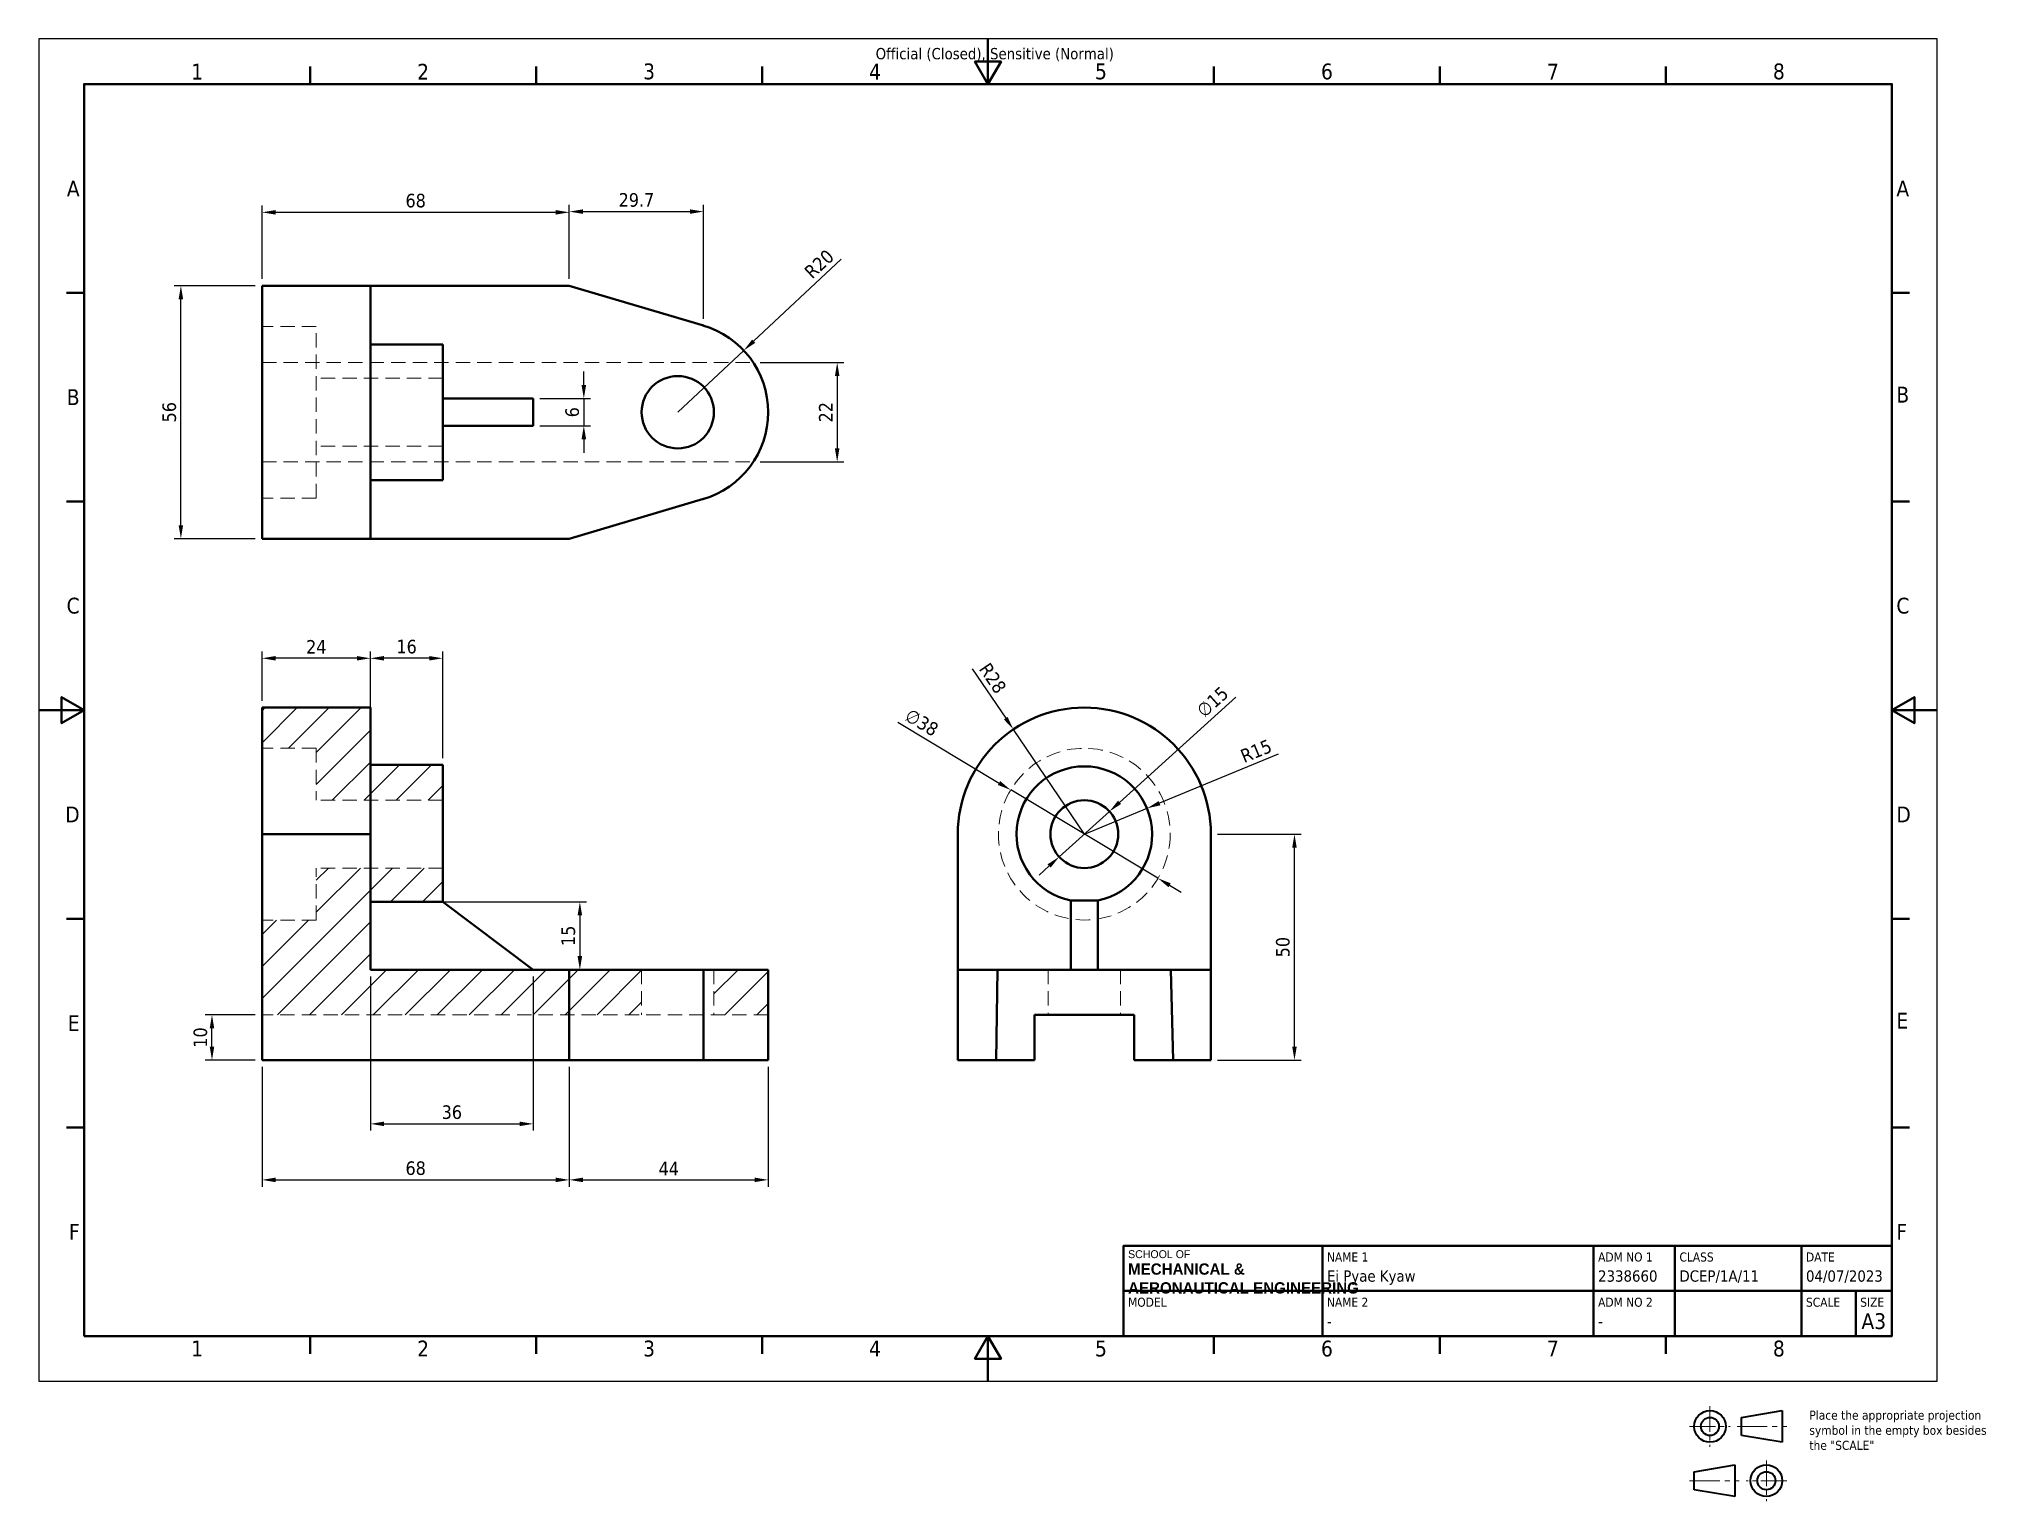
# Model space of a CAD drawing. Header units: millimetres. Extents: x 0 to 431, y -27 to 297.
import ezdxf
from ezdxf.enums import TextEntityAlignment as Align

# ---------------------------------------------------------------- set-up
doc = ezdxf.new("R2010")
doc.units = ezdxf.units.MM
doc.linetypes.add('CENTER2', pattern=[28.575, 19.05, -3.175, 3.175, -3.175])
doc.linetypes.add('HIDDEN2', pattern=[4.7625, 3.175, -1.5875])
for name, color, linetype, lineweight in [('Border', 62, 'Continuous', 40), ('Dimensionline', 6, 'Continuous', 15), ('Hatchline', 1, 'Continuous', 15), ('Hiddenline', 4, 'HIDDEN2', 20), ('Outline', 2, 'Continuous', 40), ('Symbol', 21, 'Continuous', 35), ('Text', 21, 'Continuous', 15)]:
    doc.layers.add(name, color=color, linetype=linetype, lineweight=lineweight)
doc.layers.add('Paper', color=62, linetype='Continuous', plot=False)
doc.styles.get("Standard").update_dxf_attribs({"font": 'tahoma.ttf'})
doc.dimstyles.new('ABC', dxfattribs={"dimtxt": 3, "dimasz": 3, "dimexe": 1.5, "dimexo": 1.5, "dimgap": 1, "dimtad": 1, "dimdsep": 46, "dimtxsty": 'Standard', "dimcen": 0, "dimadec": 0, "dimazin": 0, "dimtfac": 1, "dimtmove": 0, "dimatfit": 3, "dimfxl": 1, "dimarcsym": 0})
pattern_1 = [(45, (0, 0), (-3.53553, 3.53553), [])]

# ---------------------------------------------------------------- blocks, each defined once
blk = doc.blocks.new('A3 Paper')
at = {"layer": 'Border'}
for p, q in [((60, 287), (60, 290.9)), ((110, 287), (110, 290.9)), ((160, 287), (160, 290.9)), ((260, 287), (260, 290.9)), ((310, 287), (310, 290.9)), ((360, 287), (360, 290.9)), ((10, 240.83), (6.1, 240.83)), ((410, 240.83), (413.9, 240.83)), ((10, 194.67), (6.1, 194.67)), ((410, 194.67), (413.9, 194.67)), ((10, 102.33), (6.1, 102.33)), ((410, 102.33), (413.9, 102.33)), ((10, 56.17), (6.1, 56.17)), ((410, 56.17), (413.9, 56.17)), ((60, 10), (60, 6.1)), ((110, 10), (110, 6.1)), ((160, 10), (160, 6.1)), ((260, 10), (260, 6.1)), ((310, 10), (310, 6.1)), ((360, 10), (360, 6.1))]:
    blk.add_line(p, q, dxfattribs=at)
at = {"layer": 'Border', "flags": 128}
for points in [[(210, 297), (210, 287), (207.11, 292), (212.89, 292), (210, 287)], [(10, 10), (10, 287), (410, 287), (410, 10), (10, 10)], [(0, 148.5), (10, 148.5), (5, 151.39), (5, 145.61), (10, 148.5)], [(420, 148.5), (410, 148.5), (415, 151.39), (415, 145.61), (410, 148.5)], [(210, 0), (210, 10), (207.11, 5), (212.89, 5), (210, 10)]]:
    blk.add_lwpolyline(points, dxfattribs=at)
at = {"layer": 'Paper'}
blk.add_lwpolyline([(0, 0), (420, 0), (420, 297), (0, 297)], close=True, dxfattribs=at)
at = {"layer": 'Text', "insert": (211.5, 295), "char_height": 2.5, "attachment_point": 2}
blk.add_mtext_dynamic_manual_height_columns('Official (Closed), Sensitive (Normal)', width=61.4075, gutter_width=17.5, heights=[0], dxfattribs=at)
at = {"layer": 'Text', "char_height": 3.5}
for s, insert, attachment_point in [('\\pxqc;1', (35, 288), 8), ('\\pxqc;2', (85, 288), 8), ('\\pxqc;3', (135, 288), 8), ('\\pxqc;4', (185, 288), 8), ('\\pxqc;5', (235, 288), 8), ('\\pxqc;6', (285, 288), 8), ('\\pxqc;7', (335, 288), 8), ('\\pxqc;8', (385, 288), 8), ('\\pxqr;A', (9, 263.92), 6), ('\\pxql;A', (411, 263.92), 4), ('\\pxql;B', (411, 218.3), 4), ('\\pxqr;B', (9, 217.75), 6), ('\\pxqr;C', (9, 171.58), 6), ('\\pxql;C', (411, 171.58), 4), ('\\pxqr;D', (9, 125.42), 6), ('\\pxql;D', (411, 125.42), 4), ('\\pxqr;E', (9, 79.25), 6), ('\\pxql;E', (411, 79.8), 4), ('\\pxqr;F', (9, 33.08), 6), ('\\pxql;F', (411, 33.08), 4), ('\\pxqc;1', (35, 9), 2), ('\\pxqc;2', (85, 9), 2), ('\\pxqc;3', (135, 9), 2), ('\\pxqc;4', (185, 9), 2), ('\\pxqc;5', (235, 9), 2), ('\\pxqc;6', (285, 9), 2), ('\\pxqc;7', (335, 9), 2), ('\\pxqc;8', (385, 9), 2)]:
    blk.add_mtext(s, dxfattribs=dict(at, insert=insert, attachment_point=attachment_point))
blk = doc.blocks.new('Projection Symbol 2')
at = {"layer": 'Symbol', "linetype": 'CENTER2', "lineweight": 18, "ltscale": 0.3}
for p, q in [((0, 4.5), (0, -4.5)), ((4.5, 0), (-4.5, 0))]:
    blk.add_line(p, q, dxfattribs=at)
at = {"layer": 'Symbol', "linetype": 'CENTER2', "lineweight": 18, "ltscale": 0.35}
blk.add_line((-17, 0), (-6, 0), dxfattribs=at)
at = {"layer": 'Symbol'}
for p, q in [((-16, 2), (-7, 3.5)), ((-16, -2), (-16, 2)), ((-7, 3.5), (-7, -3.5)), ((-7, -3.5), (-16, -2))]:
    blk.add_line(p, q, dxfattribs=at)
for radius in [3.5, 2]:
    blk.add_circle((0, 0), radius, dxfattribs=at)
blk = doc.blocks.new('Projection Symbol 1')
at = {"layer": 'Symbol', "linetype": 'CENTER2', "lineweight": 18, "ltscale": 0.3}
for p, q in [((0, 4.5), (0, -4.5)), ((-4.5, 0), (4.5, 0))]:
    blk.add_line(p, q, dxfattribs=at)
at = {"layer": 'Symbol', "linetype": 'CENTER2', "lineweight": 18, "ltscale": 0.35}
blk.add_line((6, 0), (17, 0), dxfattribs=at)
at = {"layer": 'Symbol'}
for p, q in [((7, 2), (16, 3.5)), ((7, -2), (7, 2)), ((16, 3.5), (16, -3.5)), ((16, -3.5), (7, -2))]:
    blk.add_line(p, q, dxfattribs=at)
for radius in [3.5, 2]:
    blk.add_circle((0, 0), radius, dxfattribs=at)
blk = doc.blocks.new('Title Block')
at = {"layer": 'Border'}
for p, q in [((-170, 20), (0, 20)), ((-126, 20), (-126, 0)), ((-66, 0), (-66, 20)), ((-48, 0), (-48, 20)), ((-20, 0), (-20, 20)), ((-170, 10), (0, 10)), ((-8, 0), (-8, 10))]:
    blk.add_line(p, q, dxfattribs=at)
blk.add_lwpolyline([(0, 0), (-170, 0), (-170, 20), (0, 20)], close=True, dxfattribs=at)
at = {"layer": 'Text'}
for s, p in [('NAME 1', (-125, 18.5)), ('ADM NO 1', (-65, 18.5)), ('CLASS', (-47, 18.5)), ('DATE', (-19, 18.5)), ('MODEL', (-169, 8.5)), ('NAME 2', (-125, 8.5)), ('ADM NO 2', (-65, 8.5)), ('SCALE', (-19, 8.5)), ('SIZE', (-7, 8.5))]:
    blk.add_text(s, height=2, dxfattribs=at).set_placement(p, align=Align.TOP_LEFT)
for s, width, insert, char_height, attachment_point in [('\\pxse0.875;{\\fFranklin Gothic Medium Cond|b0|i0|c0|p34;\\H0.875x;SCHOOL OF\\H0.85714x;\\P\\fFranklin Gothic Medium Cond|b1|i0|c0|p34;\\H1.6667x;MECHANICAL &\\PAERONAUTICAL ENGINEERING}', 49.0855, (-169, 19), 2, 1), ('\\pxqc;A3', 5.6985, (-4, 1.49), 3.5, 8)]:
    blk.add_mtext_dynamic_manual_height_columns(s, width=width, gutter_width=17.5, heights=[0], dxfattribs=dict(at, insert=insert, char_height=char_height, attachment_point=attachment_point))
for tag, height, p in [('NAME_1', 2.5, (-125, 11.29)), ('ADM_NO_1', 2.5, (-65, 11.29)), ('CLASS', 2.5, (-47, 11.29)), ('DATE', 2.5, (-19, 11.29)), ('MODEL_NO', 4, (-158, 0.86)), ('NAME_2', 2.5, (-125, 1.29)), ('ADM_NO_2', 2.5, (-65, 1.29))]:
    blk.add_attdef(tag, text='', height=height, dxfattribs=at).set_placement(p, align=Align.BOTTOM_LEFT)
blk.add_attdef('SCALE', text='', height=2.5, dxfattribs=at).set_placement((-14, 1.29), align=Align.BOTTOM_CENTER)
blk = doc.blocks.new('*D7')
at = {"layer": 'Defpoints', "color": 0, "transparency": 16777216}
for p in [(117.36, 258.64), (49.36, 242.41), (117.36, 242.41)]:
    blk.add_point(p, dxfattribs=at)
at = {"layer": 'Dimensionline', "color": 0, "lineweight": -2, "transparency": 16777216}
for p, q in [((49.36, 243.91), (49.36, 260.14)), ((52.36, 258.64), (114.36, 258.64)), ((117.36, 243.91), (117.36, 260.14))]:
    blk.add_line(p, q, dxfattribs=at)
at = {"layer": 'Dimensionline', "color": 0, "transparency": 16777216}
for points in [[(52.36, 259.14), (52.36, 258.14), (49.36, 258.64)], [(114.36, 259.14), (114.36, 258.14), (117.36, 258.64)]]:
    blk.add_solid(points, dxfattribs=at)
at = {"layer": 'Dimensionline', "color": 0, "transparency": 16777216, "insert": (83.36, 261.21), "char_height": 3, "attachment_point": 5}
blk.add_mtext('68', dxfattribs=at)
blk = doc.blocks.new('*D9')
at = {"layer": 'Defpoints', "color": 0, "transparency": 16777216}
for p in [(155.96, 228.08), (141.36, 214.41)]:
    blk.add_point(p, dxfattribs=at)
at = {"layer": 'Dimensionline', "color": 0, "lineweight": -2, "transparency": 16777216}
for p, q in [((177.53, 248.26), (158.15, 230.13)), ((141.36, 214.41), (155.96, 228.08))]:
    blk.add_line(p, q, dxfattribs=at)
at = {"layer": 'Dimensionline', "color": 0, "transparency": 16777216}
blk.add_solid([(157.81, 230.49), (158.5, 229.76), (155.96, 228.08)], dxfattribs=at)
at = {"layer": 'Dimensionline', "color": 0, "transparency": 16777216, "insert": (172.64, 247.19), "char_height": 3, "attachment_point": 5, "rotation": 43.1001}
blk.add_mtext('R20', dxfattribs=at)
blk = doc.blocks.new('*D11')
at = {"layer": 'Defpoints', "color": 0, "transparency": 16777216}
for p in [(236.88, 126.08), (225.75, 116.03)]:
    blk.add_point(p, dxfattribs=at)
at = {"layer": 'Dimensionline', "color": 0, "lineweight": -2, "transparency": 16777216}
for p, q in [((264.87, 151.35), (239.11, 128.09)), ((225.75, 116.03), (236.88, 126.08)), ((223.52, 114.02), (221.3, 112.01))]:
    blk.add_line(p, q, dxfattribs=at)
at = {"layer": 'Dimensionline', "color": 0, "transparency": 16777216}
for points in [[(238.77, 128.47), (239.44, 127.72), (236.88, 126.08)], [(223.19, 114.39), (223.86, 113.65), (225.75, 116.03)]]:
    blk.add_solid(points, dxfattribs=at)
at = {"layer": 'Dimensionline', "color": 0, "transparency": 16777216, "insert": (259.68, 150.32), "char_height": 3, "attachment_point": 5, "rotation": 42.0804}
blk.add_mtext('∅15', dxfattribs=at)
blk = doc.blocks.new('*D12')
at = {"layer": 'Defpoints', "color": 0, "transparency": 16777216}
for p in [(245.19, 126.77), (231.32, 121.06)]:
    blk.add_point(p, dxfattribs=at)
at = {"layer": 'Dimensionline', "color": 0, "lineweight": -2, "transparency": 16777216}
for p, q in [((274.24, 138.72), (247.96, 127.91)), ((231.32, 121.06), (245.19, 126.77))]:
    blk.add_line(p, q, dxfattribs=at)
at = {"layer": 'Dimensionline', "color": 0, "transparency": 16777216}
blk.add_solid([(247.77, 128.37), (248.15, 127.44), (245.19, 126.77)], dxfattribs=at)
at = {"layer": 'Dimensionline', "color": 0, "transparency": 16777216, "insert": (269.33, 139.44), "char_height": 3, "attachment_point": 5, "rotation": 22.3645}
blk.add_mtext('R15', dxfattribs=at)
blk = doc.blocks.new('*D13')
at = {"layer": 'Defpoints', "color": 0, "transparency": 16777216}
for p in [(215.02, 130.83), (247.61, 111.29)]:
    blk.add_point(p, dxfattribs=at)
at = {"layer": 'Dimensionline', "color": 0, "lineweight": -2, "transparency": 16777216}
for p, q in [((190.04, 145.8), (212.45, 132.37)), ((247.61, 111.29), (215.02, 130.83)), ((250.19, 109.75), (252.76, 108.2))]:
    blk.add_line(p, q, dxfattribs=at)
at = {"layer": 'Dimensionline', "color": 0, "transparency": 16777216}
for points in [[(212.7, 132.8), (212.19, 131.94), (215.02, 130.83)], [(250.44, 110.18), (249.93, 109.32), (247.61, 111.29)]]:
    blk.add_solid(points, dxfattribs=at)
at = {"layer": 'Dimensionline', "color": 0, "transparency": 16777216, "insert": (195.35, 145.77), "char_height": 3, "attachment_point": 5, "rotation": 329.0606}
blk.add_mtext('∅38', dxfattribs=at)
blk = doc.blocks.new('*D14')
at = {"layer": 'Defpoints', "color": 0, "transparency": 16777216}
for p in [(215.61, 144.24), (231.32, 121.06)]:
    blk.add_point(p, dxfattribs=at)
at = {"layer": 'Dimensionline', "color": 0, "lineweight": -2, "transparency": 16777216}
for p, q in [((206.51, 157.67), (213.93, 146.72)), ((231.32, 121.06), (215.61, 144.24))]:
    blk.add_line(p, q, dxfattribs=at)
at = {"layer": 'Dimensionline', "color": 0, "transparency": 16777216}
blk.add_solid([(214.34, 147), (213.51, 146.44), (215.61, 144.24)], dxfattribs=at)
at = {"layer": 'Dimensionline', "color": 0, "transparency": 16777216, "insert": (211.05, 155.55), "char_height": 3, "attachment_point": 5, "rotation": 304.1168}
blk.add_mtext('R28', dxfattribs=at)
blk = doc.blocks.new('*D15')
at = {"layer": 'Defpoints', "color": 0, "transparency": 16777216}
for p in [(73.36, 106.06), (73.36, 91.06), (119.69, 91.06)]:
    blk.add_point(p, dxfattribs=at)
at = {"layer": 'Dimensionline', "color": 0, "lineweight": -2, "transparency": 16777216}
for p, q in [((74.86, 106.06), (121.19, 106.06)), ((119.69, 103.06), (119.69, 94.06)), ((74.86, 91.06), (121.19, 91.06))]:
    blk.add_line(p, q, dxfattribs=at)
at = {"layer": 'Dimensionline', "color": 0, "transparency": 16777216}
for points in [[(119.19, 103.06), (120.19, 103.06), (119.69, 106.06)], [(119.19, 94.06), (120.19, 94.06), (119.69, 91.06)]]:
    blk.add_solid(points, dxfattribs=at)
at = {"layer": 'Dimensionline', "color": 0, "transparency": 16777216, "insert": (117.15, 98.56), "char_height": 3, "attachment_point": 5, "rotation": 90}
blk.add_mtext('15', dxfattribs=at)
blk = doc.blocks.new('*D17')
at = {"layer": 'Defpoints', "color": 0, "transparency": 16777216}
for p in [(73.36, 91.06), (109.36, 91.06), (109.36, 56.96)]:
    blk.add_point(p, dxfattribs=at)
at = {"layer": 'Dimensionline', "color": 0, "lineweight": -2, "transparency": 16777216}
for p, q in [((73.36, 89.56), (73.36, 55.46)), ((109.36, 89.56), (109.36, 55.46)), ((76.36, 56.96), (106.36, 56.96))]:
    blk.add_line(p, q, dxfattribs=at)
at = {"layer": 'Dimensionline', "color": 0, "transparency": 16777216}
for points in [[(76.36, 57.46), (76.36, 56.46), (73.36, 56.96)], [(106.36, 57.46), (106.36, 56.46), (109.36, 56.96)]]:
    blk.add_solid(points, dxfattribs=at)
at = {"layer": 'Dimensionline', "color": 0, "transparency": 16777216, "insert": (91.36, 59.52), "char_height": 3, "attachment_point": 5}
blk.add_mtext('36', dxfattribs=at)
blk = doc.blocks.new('*D18')
at = {"layer": 'Defpoints', "color": 0, "transparency": 16777216}
for p in [(73.36, 159.97), (73.36, 136.36), (89.36, 136.36)]:
    blk.add_point(p, dxfattribs=at)
at = {"layer": 'Dimensionline', "color": 0, "lineweight": -2, "transparency": 16777216}
for p, q in [((73.36, 137.86), (73.36, 161.47)), ((86.36, 159.97), (76.36, 159.97)), ((89.36, 137.86), (89.36, 161.47))]:
    blk.add_line(p, q, dxfattribs=at)
at = {"layer": 'Dimensionline', "color": 0, "transparency": 16777216}
for points in [[(76.36, 160.47), (76.36, 159.47), (73.36, 159.97)], [(86.36, 160.47), (86.36, 159.47), (89.36, 159.97)]]:
    blk.add_solid(points, dxfattribs=at)
at = {"layer": 'Dimensionline', "color": 0, "transparency": 16777216, "insert": (81.36, 162.53), "char_height": 3, "attachment_point": 5}
blk.add_mtext('16', dxfattribs=at)
blk = doc.blocks.new('*D19')
at = {"layer": 'Defpoints', "color": 0, "transparency": 16777216}
for p in [(49.36, 159.97), (49.36, 149.06), (73.36, 136.36)]:
    blk.add_point(p, dxfattribs=at)
at = {"layer": 'Dimensionline', "color": 0, "lineweight": -2, "transparency": 16777216}
for p, q in [((49.36, 150.56), (49.36, 161.47)), ((70.36, 159.97), (52.36, 159.97)), ((73.36, 137.86), (73.36, 161.47))]:
    blk.add_line(p, q, dxfattribs=at)
at = {"layer": 'Dimensionline', "color": 0, "transparency": 16777216}
for points in [[(52.36, 160.47), (52.36, 159.47), (49.36, 159.97)], [(70.36, 160.47), (70.36, 159.47), (73.36, 159.97)]]:
    blk.add_solid(points, dxfattribs=at)
at = {"layer": 'Dimensionline', "color": 0, "transparency": 16777216, "insert": (61.36, 162.5), "char_height": 3, "attachment_point": 5}
blk.add_mtext('24', dxfattribs=at)
blk = doc.blocks.new('*D20')
at = {"layer": 'Defpoints', "color": 0, "transparency": 16777216}
for p in [(31.41, 242.41), (49.36, 242.41), (49.36, 186.41)]:
    blk.add_point(p, dxfattribs=at)
at = {"layer": 'Dimensionline', "color": 0, "lineweight": -2, "transparency": 16777216}
for p, q in [((47.86, 242.41), (29.91, 242.41)), ((31.41, 189.41), (31.41, 239.41)), ((47.86, 186.41), (29.91, 186.41))]:
    blk.add_line(p, q, dxfattribs=at)
at = {"layer": 'Dimensionline', "color": 0, "transparency": 16777216}
for points in [[(30.91, 239.41), (31.91, 239.41), (31.41, 242.41)], [(30.91, 189.41), (31.91, 189.41), (31.41, 186.41)]]:
    blk.add_solid(points, dxfattribs=at)
at = {"layer": 'Dimensionline', "color": 0, "transparency": 16777216, "insert": (28.85, 214.41), "char_height": 3, "attachment_point": 5, "rotation": 90}
blk.add_mtext('56', dxfattribs=at)
blk = doc.blocks.new('*D21')
at = {"layer": 'Defpoints', "color": 0, "transparency": 16777216}
for p in [(259.32, 121.06), (277.82, 121.06), (259.32, 71.06)]:
    blk.add_point(p, dxfattribs=at)
at = {"layer": 'Dimensionline', "color": 0, "lineweight": -2, "transparency": 16777216}
for p, q in [((260.82, 121.06), (279.32, 121.06)), ((277.82, 74.06), (277.82, 118.06)), ((260.82, 71.06), (279.32, 71.06))]:
    blk.add_line(p, q, dxfattribs=at)
at = {"layer": 'Dimensionline', "color": 0, "transparency": 16777216}
for points in [[(277.32, 118.06), (278.32, 118.06), (277.82, 121.06)], [(277.32, 74.06), (278.32, 74.06), (277.82, 71.06)]]:
    blk.add_solid(points, dxfattribs=at)
at = {"layer": 'Dimensionline', "color": 0, "transparency": 16777216, "insert": (275.26, 96.06), "char_height": 3, "attachment_point": 5, "rotation": 90}
blk.add_mtext('50', dxfattribs=at)
blk = doc.blocks.new('*D22')
at = {"layer": 'Defpoints', "color": 0, "transparency": 16777216}
for p in [(38.29, 81.06), (49.36, 81.06), (49.36, 71.06)]:
    blk.add_point(p, dxfattribs=at)
at = {"layer": 'Dimensionline', "color": 0, "lineweight": -2, "transparency": 16777216}
for p, q in [((47.86, 81.06), (36.79, 81.06)), ((38.29, 74.06), (38.29, 78.06)), ((47.86, 71.06), (36.79, 71.06))]:
    blk.add_line(p, q, dxfattribs=at)
at = {"layer": 'Dimensionline', "color": 0, "transparency": 16777216}
for points in [[(37.79, 78.06), (38.79, 78.06), (38.29, 81.06)], [(37.79, 74.06), (38.79, 74.06), (38.29, 71.06)]]:
    blk.add_solid(points, dxfattribs=at)
at = {"layer": 'Dimensionline', "color": 0, "transparency": 16777216, "insert": (35.73, 76.06), "char_height": 3, "attachment_point": 5, "rotation": 90}
blk.add_mtext('10', dxfattribs=at)
blk = doc.blocks.new('*D23')
at = {"layer": 'Defpoints', "color": 0, "transparency": 16777216}
for p in [(49.36, 71.06), (117.36, 71.06), (117.36, 44.56)]:
    blk.add_point(p, dxfattribs=at)
at = {"layer": 'Dimensionline', "color": 0, "lineweight": -2, "transparency": 16777216}
for p, q in [((49.36, 69.56), (49.36, 43.06)), ((117.36, 69.56), (117.36, 43.06)), ((52.36, 44.56), (114.36, 44.56))]:
    blk.add_line(p, q, dxfattribs=at)
at = {"layer": 'Dimensionline', "color": 0, "transparency": 16777216}
for points in [[(52.36, 45.06), (52.36, 44.06), (49.36, 44.56)], [(114.36, 45.06), (114.36, 44.06), (117.36, 44.56)]]:
    blk.add_solid(points, dxfattribs=at)
at = {"layer": 'Dimensionline', "color": 0, "transparency": 16777216, "insert": (83.36, 47.13), "char_height": 3, "attachment_point": 5}
blk.add_mtext('68', dxfattribs=at)
blk = doc.blocks.new('*D24')
at = {"layer": 'Defpoints', "color": 0, "transparency": 16777216}
for p in [(117.36, 71.06), (161.36, 71.06), (161.36, 44.56)]:
    blk.add_point(p, dxfattribs=at)
at = {"layer": 'Dimensionline', "color": 0, "lineweight": -2, "transparency": 16777216}
for p, q in [((117.36, 69.56), (117.36, 43.06)), ((161.36, 69.56), (161.36, 43.06)), ((120.36, 44.56), (158.36, 44.56))]:
    blk.add_line(p, q, dxfattribs=at)
at = {"layer": 'Dimensionline', "color": 0, "transparency": 16777216}
for points in [[(120.36, 45.06), (120.36, 44.06), (117.36, 44.56)], [(158.36, 45.06), (158.36, 44.06), (161.36, 44.56)]]:
    blk.add_solid(points, dxfattribs=at)
at = {"layer": 'Dimensionline', "color": 0, "transparency": 16777216, "insert": (139.36, 47.06), "char_height": 3, "attachment_point": 5}
blk.add_mtext('44', dxfattribs=at)
blk = doc.blocks.new('*D26')
at = {"layer": 'Defpoints', "color": 0, "transparency": 16777216}
for p in [(147.06, 258.8), (117.36, 242.41), (147.06, 233.58)]:
    blk.add_point(p, dxfattribs=at)
at = {"layer": 'Dimensionline', "color": 0, "lineweight": -2, "transparency": 16777216}
for p, q in [((117.36, 243.91), (117.36, 260.3)), ((120.36, 258.8), (144.06, 258.8)), ((147.06, 235.08), (147.06, 260.3))]:
    blk.add_line(p, q, dxfattribs=at)
at = {"layer": 'Dimensionline', "color": 0, "transparency": 16777216}
for points in [[(120.36, 259.3), (120.36, 258.3), (117.36, 258.8)], [(144.06, 259.3), (144.06, 258.3), (147.06, 258.8)]]:
    blk.add_solid(points, dxfattribs=at)
at = {"layer": 'Dimensionline', "color": 0, "transparency": 16777216, "insert": (132.21, 261.36), "char_height": 3, "attachment_point": 5}
blk.add_mtext('29.7', dxfattribs=at)
blk = doc.blocks.new('*D28')
at = {"layer": 'Defpoints', "color": 0, "transparency": 16777216}
for p in [(158.06, 225.41), (158.06, 203.41), (176.63, 203.41)]:
    blk.add_point(p, dxfattribs=at)
at = {"layer": 'Dimensionline', "color": 0, "lineweight": -2, "transparency": 16777216}
for p, q in [((159.56, 225.41), (178.13, 225.41)), ((176.63, 222.41), (176.63, 206.41)), ((159.56, 203.41), (178.13, 203.41))]:
    blk.add_line(p, q, dxfattribs=at)
at = {"layer": 'Dimensionline', "color": 0, "transparency": 16777216}
for points in [[(176.13, 222.41), (177.13, 222.41), (176.63, 225.41)], [(176.13, 206.41), (177.13, 206.41), (176.63, 203.41)]]:
    blk.add_solid(points, dxfattribs=at)
at = {"layer": 'Dimensionline', "color": 0, "transparency": 16777216, "insert": (174.1, 214.41), "char_height": 3, "attachment_point": 5, "rotation": 90}
blk.add_mtext('22', dxfattribs=at)
blk = doc.blocks.new('*D29')
at = {"layer": 'Defpoints', "color": 0, "transparency": 16777216}
for p in [(109.36, 217.41), (109.36, 211.41), (120.57, 211.41)]:
    blk.add_point(p, dxfattribs=at)
at = {"layer": 'Dimensionline', "color": 0, "lineweight": -2, "transparency": 16777216}
for p, q in [((120.57, 220.41), (120.57, 223.41)), ((110.86, 217.41), (122.07, 217.41)), ((120.57, 217.41), (120.57, 211.41)), ((110.86, 211.41), (122.07, 211.41)), ((120.57, 208.41), (120.57, 205.41))]:
    blk.add_line(p, q, dxfattribs=at)
at = {"layer": 'Dimensionline', "color": 0, "transparency": 16777216}
for points in [[(120.07, 220.41), (121.07, 220.41), (120.57, 217.41)], [(120.07, 208.41), (121.07, 208.41), (120.57, 211.41)]]:
    blk.add_solid(points, dxfattribs=at)
at = {"layer": 'Dimensionline', "color": 0, "transparency": 16777216, "insert": (118.01, 214.41), "char_height": 3, "attachment_point": 5, "rotation": 90}
blk.add_mtext('6', dxfattribs=at)

msp = doc.modelspace()

# ---------------------------------------------------------------- hatches: boundary and pattern name
at = {"layer": 'Hatchline'}
h = msp.add_hatch(dxfattribs=at)
h.set_pattern_fill('_USER', color=256, scale=5, angle=45, pattern_type=0)
h.set_pattern_definition(pattern_1)
h.paths.add_polyline_path([(73.36, 113.558), (61.36, 113.558), (61.36, 102.058), (49.36, 102.058), (49.36, 81.058), (133.36, 81.058), (133.36, 91.058), (73.36, 91.058)])
h.paths.add_polyline_path([(73.36, 149.058), (49.36, 149.058), (49.36, 140.058), (61.36, 140.058), (61.36, 128.558), (73.36, 128.558)])
h.paths.add_polyline_path([(89.36, 136.358), (73.36, 136.358), (73.36, 128.558), (89.36, 128.558)])
h.paths.add_polyline_path([(89.36, 113.558), (73.36, 113.558), (73.36, 106.058), (89.36, 106.089)])
h = msp.add_hatch(dxfattribs=at)
h.set_pattern_fill('_USER', color=256, scale=5, angle=45, pattern_type=0)
h.set_pattern_definition(pattern_1)
h.paths.add_polyline_path([(133.36, 91.058), (73.36, 91.058), (73.36, 102.058), (49.36, 102.058), (49.36, 81.058), (133.36, 81.058)])
h.paths.add_polyline_path([(161.36, 91.058), (149.36, 91.058), (149.36, 81.058), (161.36, 81.058)])

# ---------------------------------------------------------------- linework, layer by layer
at = {"layer": 'Hiddenline'}
for p, q in [((61.36, 233.41), (49.36, 233.41)), ((61.36, 195.41), (61.36, 233.41)), ((49.36, 225.41), (158.063, 225.41)), ((89.36, 221.91), (61.36, 221.91)), ((89.36, 206.91), (61.36, 206.91)), ((49.36, 203.41), (158.063, 203.41)), ((61.36, 195.41), (49.36, 195.41)), ((61.36, 140.058), (49.36, 140.058)), ((61.36, 140.058), (61.36, 128.558)), ((89.36, 128.558), (61.36, 128.558)), ((89.36, 113.558), (61.36, 113.558)), ((61.36, 102.058), (61.36, 113.558)), ((61.36, 102.058), (49.36, 102.058)), ((133.36, 91.058), (133.36, 81.058)), ((149.36, 91.058), (149.36, 81.058)), ((223.316, 91.058), (223.316, 81.058)), ((239.316, 91.058), (239.316, 81.058)), ((161.36, 81.058), (49.36, 81.058))]:
    msp.add_line(p, q, dxfattribs=at)
msp.add_circle((231.316, 121.058), 19, dxfattribs=at)
at = {"layer": 'Outline'}
for p, q in [((49.36, 186.41), (49.36, 242.41)), ((49.36, 242.41), (117.36, 242.41)), ((73.36, 186.41), (73.36, 242.41)), ((147.06, 233.58), (117.36, 242.41)), ((73.36, 229.41), (89.36, 229.41)), ((89.36, 199.41), (89.36, 229.41)), ((89.36, 217.41), (109.36, 217.41)), ((109.36, 211.41), (109.36, 217.41)), ((89.36, 211.41), (109.36, 211.41)), ((73.36, 199.41), (89.36, 199.41)), ((147.06, 195.24), (117.36, 186.41)), ((49.36, 186.41), (117.36, 186.41)), ((49.36, 121.058), (49.36, 149.058)), ((49.36, 149.058), (73.36, 149.058)), ((73.36, 149.058), (73.36, 121.058)), ((89.36, 136.358), (73.36, 136.358)), ((89.36, 106.089), (89.36, 136.358)), ((49.36, 121.058), (49.36, 71.058)), ((73.36, 121.058), (49.36, 121.058)), ((73.36, 91.058), (73.36, 121.058)), ((203.316, 121.058), (203.316, 71.058)), ((259.316, 71.058), (259.316, 121.058)), ((89.36, 106.089), (73.36, 106.058)), ((89.36, 106.089), (109.36, 91.058)), ((228.316, 91.058), (228.316, 106.358)), ((234.316, 106.358), (228.316, 106.358)), ((234.316, 91.058), (234.316, 106.358)), ((161.36, 91.058), (73.36, 91.058)), ((73.36, 91.058), (109.36, 91.058)), ((117.36, 91.058), (117.36, 71.058)), ((147.06, 71.058), (147.06, 91.058)), ((161.36, 91.058), (161.36, 71.058)), ((203.316, 91.058), (259.316, 91.058)), ((212.105, 91.058), (211.814, 71.058)), ((250.486, 91.058), (250.951, 71.058)), ((220.311, 81.058), (242.316, 81.058)), ((220.311, 81.058), (220.311, 71.058)), ((242.316, 71.058), (242.316, 81.058)), ((49.36, 71.058), (161.36, 71.058)), ((203.316, 71.058), (220.311, 71.058)), ((242.316, 71.058), (259.316, 71.058))]:
    msp.add_line(p, q, dxfattribs=at)
for centre, radius in [((141.36, 214.41), 8), ((231.316, 121.058), 7.5)]:
    msp.add_circle(centre, radius, dxfattribs=at)
for centre, radius, start, end in [((141.36, 214.41), 20, 286.14141, 73.85859), ((231.316, 121.058), 28, 360, 180), ((231.316, 121.058), 15, 281.47834, 258.52166)]:
    msp.add_arc(centre, radius, start, end, dxfattribs=at)

# ---------------------------------------------------------------- block references
msp.add_blockref('A3 Paper', (0, 0))
msp.add_blockref('Title Block', (410, 10)).add_auto_attribs({'NAME_1': 'Ei Pyae Kyaw', 'ADM_NO_1': '2338660', 'NAME_2': '-', 'ADM_NO_2': '-', 'CLASS': 'DCEP/1A/11', 'DATE': '04/07/2023'})
at = {"layer": 'Symbol'}
for name, p in [('Projection Symbol 1', (369.75, -10)), ('Projection Symbol 2', (382.25, -22))]:
    msp.add_blockref(name, p, dxfattribs=at)

# ---------------------------------------------------------------- texts
at = {"layer": 'Text', "insert": (391.75, -6.5), "char_height": 2, "attachment_point": 1}
msp.add_mtext_dynamic_manual_height_columns('Place the appropriate projection symbol in the empty box besides the "SCALE"', width=39.16921, gutter_width=17.5, heights=[0], dxfattribs=at)

# ---------------------------------------------------------------- dimensions: what is measured, and where the dimension line sits
at = {"layer": 'Dimensionline'}
for base, p1, p2, picture, middle in [((117.36, 258.643), (49.36, 242.41), (117.36, 242.41), '*D7', (83.36, 261.212)), ((147.06, 258.802), (117.36, 242.41), (147.06, 233.58), '*D26', (132.21, 261.363)), ((73.36, 159.969), (89.36, 136.358), (73.36, 136.358), '*D18', (81.36, 162.528)), ((109.36, 56.959), (73.36, 91.058), (109.36, 91.058), '*D17', (91.36, 59.522)), ((117.36, 44.561), (49.36, 71.058), (117.36, 71.058), '*D23', (83.36, 47.13))]:
    dim = msp.add_linear_dim(base=base, p1=p1, p2=p2, dimstyle='ABC', dxfattribs=at)
    dim.commit()
    dim.dimension.update_dxf_attribs({"geometry": picture, "text_midpoint": middle})
for center, mpoint, picture, middle in [((141.36, 214.41), (155.963, 228.075), '*D9', (174.395, 245.324)), ((231.316, 121.058), (215.611, 144.239), '*D14', (208.926, 154.107)), ((231.316, 121.058), (245.188, 126.765), '*D12', (270.292, 137.094))]:
    dim = msp.add_radius_dim(center=center, mpoint=mpoint, dimstyle='ABC', dxfattribs=at)
    dim.commit()
    dim.dimension.update_dxf_attribs({"geometry": picture, "text_midpoint": middle, "dimtype": 164})
for base, p1, p2, picture, middle in [((31.408, 242.41), (49.36, 186.41), (49.36, 242.41), '*D20', (28.849, 214.41)), ((176.633, 203.41), (158.063, 225.41), (158.063, 203.41), '*D28', (174.102, 214.41)), ((120.566, 211.41), (109.36, 217.41), (109.36, 211.41), '*D29', (118.007, 214.41)), ((277.823, 121.058), (259.316, 71.058), (259.316, 121.058), '*D21', (275.262, 96.058)), ((119.686, 91.058), (73.36, 106.058), (73.36, 91.058), '*D15', (117.15, 98.558)), ((38.294, 81.058), (49.36, 71.058), (49.36, 81.058), '*D22', (35.733, 76.058))]:
    dim = msp.add_linear_dim(base=base, p1=p1, p2=p2, angle=90, dimstyle='ABC', dxfattribs=at)
    dim.commit()
    dim.dimension.update_dxf_attribs({"geometry": picture, "text_midpoint": middle})
for base, p1, p2, picture, middle in [((49.36, 159.969), (73.36, 136.358), (49.36, 149.058), '*D19', (61.36, 162.5)), ((161.36, 44.561), (117.36, 71.058), (161.36, 71.058), '*D24', (139.36, 47.061))]:
    dim = msp.add_linear_dim(base=base, p1=p1, p2=p2, dimstyle='ABC', override={"dimtmove": 1}, dxfattribs=at)
    dim.commit()
    dim.dimension.update_dxf_attribs({"geometry": picture, "text_midpoint": middle})
for p1, p2, picture, middle in [((225.75, 116.032), (236.883, 126.084), '*D11', (261.499, 148.311)), ((247.613, 111.29), (215.02, 130.827), '*D13', (193.959, 143.451))]:
    dim = msp.add_diameter_dim_2p(p1=p1, p2=p2, dimstyle='ABC', dxfattribs=at)
    dim.commit()
    dim.dimension.update_dxf_attribs({"geometry": picture, "text_midpoint": middle, "dimtype": 163})

doc.saveas('drawing.dxf')
